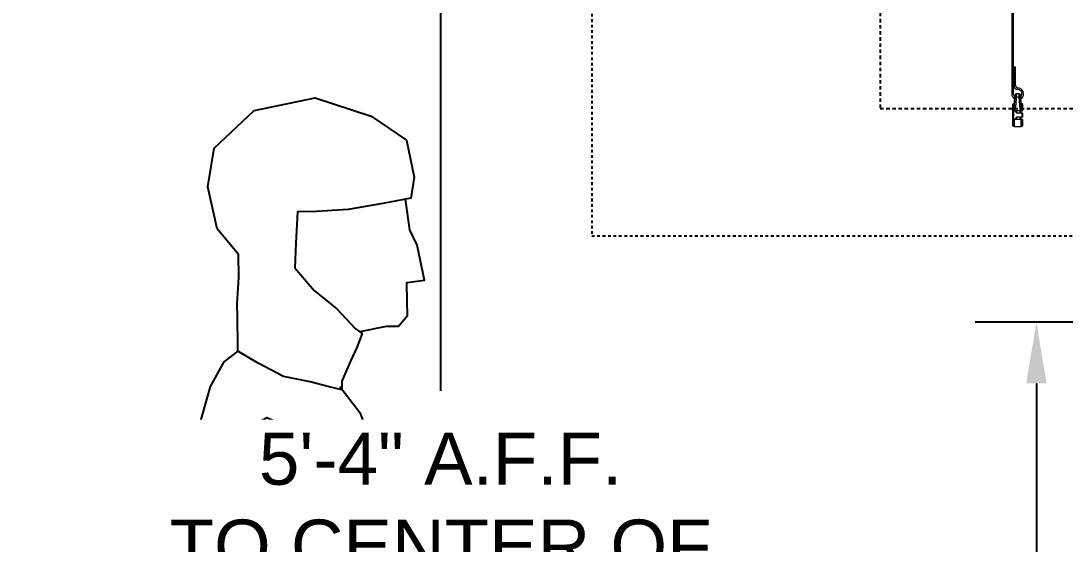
# Model space of a CAD drawing. Extents: x -382 to 1420, y -377 to 265.
# Drawn here: x 169.96 to 208.43, y -191.49 to -172.23 of the extents above; entities that cross this region are included whole.
import ezdxf
from ezdxf import colors
from ezdxf.entities.mleader import LeaderData, LeaderLine
from ezdxf.math import Vec2, Vec3

# ---------------------------------------------------------------- set-up
doc = ezdxf.new("R2010")
doc.units = 0
doc.header["$MEASUREMENT"] = 0
doc.linetypes.add('HIDDEN2', pattern=[0.1875, 0.125, -0.0625])
doc.linetypes.add('HIDDEN4', pattern=[0.09375, 0.0625, -0.03125])
doc.layers.get('0').update_dxf_attribs({"linetype": 'CONTINUOUS'})
doc.layers.get('DEFPOINTS').update_dxf_attribs({"color": 255, "linetype": 'CONTINUOUS'})
for name, color, linetype in [('AV-Anno-Iden', 154, 'CONTINUOUS'), ('AV-Detl-Obje-Brkt', 202, 'CONTINUOUS'), ('AV-Detl-Patt', 165, 'CONTINUOUS'), ('AV-Elev-Dims', 14, 'CONTINUOUS'), ('FRED', 9, 'CONTINUOUS')]:
    doc.layers.add(name, color=color, linetype=linetype)
doc.styles.get("Standard").update_dxf_attribs({"font": 'arial.ttf'})
doc.dimstyles.new('ARCH-24TO1', dxfattribs={"dimscale": 24, "dimtxt": 0.08, "dimasz": 0.09375, "dimexe": 0.09375, "dimexo": 0.09375, "dimgap": 0.0625, "dimtad": 0, "dimtih": 1, "dimtoh": 1, "dimdec": 3, "dimzin": 3, "dimdsep": 46, "dimlunit": 4, "dimtxsty": 'Standard', "dimcen": -0.0625, "dimclrd": 256, "dimclre": 256, "dimadec": 0, "dimazin": 0, "dimtfac": 1, "dimtdec": 3, "dimtmove": 0, "dimatfit": 3, "dimfxl": 1, "dimtfill": 1, "dimfrac": 1, "dimtolj": 1, "dimtzin": 0, "dimarcsym": 0})

# ---------------------------------------------------------------- blocks, each defined once
blk = doc.blocks.new('*D155')
at = {"layer": 'AV-Elev-Dims', "lineweight": -2, "transparency": 16777216}
for p, q in [((185.231, -161.463), (183.173, -161.463)), ((185.423, -163.713), (185.423, -185.852)), ((185.423, -223.213), (185.423, -197.272)), ((190.067, -225.463), (183.173, -225.463))]:
    blk.add_line(p, q, dxfattribs=at)
at = {"layer": 'AV-Elev-Dims', "transparency": 16777216}
for points in [[(185.048, -163.713), (185.798, -163.713), (185.423, -161.463)], [(185.048, -223.213), (185.798, -223.213), (185.423, -225.463)]]:
    blk.add_solid(points, dxfattribs=at)
at = {"layer": 'DEFPOINTS', "color": 0, "transparency": 16777216}
for p in [(187.481, -161.463), (185.423, -225.463), (192.317, -225.463)]:
    blk.add_point(p, dxfattribs=at)
at = {"layer": 'AV-Elev-Dims', "color": 0, "transparency": 16777216, "insert": (185.423, -191.562), "char_height": 1.92, "attachment_point": 5, "bg_fill": 3, "box_fill_scale": 1.25, "bg_fill_color": 256, "bg_fill_true_color": 13158600, "bg_fill_transparency": 0}
blk.add_mtext('\\A1;5\'-4" A.F.F.\\PTO CENTER OF\\PDISPLAY/MOUNT', dxfattribs=at)
blk = doc.blocks.new('A$C429A2651')
at = {"layer": 'AV-Detl-Obje-Brkt', "linetype": 'Continuous', "lineweight": 15}
for p, q in [((4.198, 6.352), (4.198, 1.205)), ((4.26, 1.205), (4.26, 6.352)), ((4.273, 2.199), (4.273, 1.518)), ((4.273, 2.199), (4.304, 2.199)), ((4.304, 2.199), (4.335, 2.199)), ((4.335, 1.518), (4.335, 2.199)), ((4.229, 1.205), (4.198, 1.205)), ((4.26, 1.205), (4.229, 1.205)), ((4.273, 1.518), (4.304, 1.518)), ((4.304, 1.518), (4.335, 1.518)), ((4.318, 1.158), (4.317, 1.145)), ((4.464, 1.205), (4.368, 1.205)), ((4.423, 1.362), (4.424, 1.393)), ((4.424, 1.393), (4.425, 1.424)), ((4.515, 1.144), (4.514, 1.158)), ((4.241, 0.548), (4.241, 0.824)), ((4.281, 0.847), (4.253, 0.839)), ((4.253, 0.839), (4.253, 0.553)), ((4.281, 0.574), (4.281, 0.847)), ((4.296, 0.898), (4.292, 0.86)), ((4.292, 0.86), (4.292, 0.774)), ((4.296, 0.898), (4.296, 0.897)), ((4.362, 1.093), (4.342, 0.79)), ((4.362, 1.093), (4.47, 1.093)), ((4.49, 0.79), (4.47, 1.093)), ((4.54, 0.86), (4.537, 0.897)), ((4.54, 0.774), (4.54, 0.86)), ((4.58, 0.839), (4.552, 0.847)), ((4.552, 0.847), (4.552, 0.594)), ((4.58, 0.594), (4.58, 0.839)), ((4.591, 0.824), (4.591, 0.591)), ((4.257, 0.548), (4.241, 0.548)), ((4.241, 0.301), (4.241, 0.548)), ((4.284, 0.569), (4.257, 0.548)), ((4.257, 0.548), (4.257, 0.301)), ((4.281, 0.574), (4.282, 0.575)), ((4.282, 0.575), (4.282, 0.594)), ((4.286, 0.57), (4.284, 0.569)), ((4.297, 0.595), (4.535, 0.595)), ((4.297, 0.595), (4.297, 0.58)), ((4.362, 0.521), (4.362, 0.56)), ((4.362, 0.56), (4.373, 0.56)), ((4.362, 0.521), (4.373, 0.521)), ((4.364, 0.57), (4.365, 0.575)), ((4.373, 0.56), (4.373, 0.521)), ((4.387, 0.589), (4.535, 0.593)), ((4.575, 0.49), (4.387, 0.495)), ((4.535, 0.579), (4.388, 0.576)), ((4.388, 0.505), (4.576, 0.5)), ((4.512, 0.503), (4.512, 0.769)), ((4.527, 0.579), (4.527, 0.502)), ((4.535, 0.593), (4.535, 0.595)), ((4.535, 0.593), (4.551, 0.594)), ((4.548, 0.58), (4.535, 0.579)), ((4.549, 0.58), (4.548, 0.58)), ((4.577, 0.581), (4.549, 0.58)), ((4.551, 0.594), (4.551, 0.594)), ((4.551, 0.594), (4.552, 0.594)), ((4.575, 0.359), (4.575, 0.49)), ((4.591, 0.49), (4.575, 0.49)), ((4.576, 0.5), (4.581, 0.5)), ((4.591, 0.49), (4.591, 0.359)), ((4.241, 0.301), (4.257, 0.301)), ((4.241, 0.025), (4.241, 0.301)), ((4.253, 0.297), (4.253, 0.01)), ((4.253, 0.01), (4.291, 0)), ((4.257, 0.301), (4.293, 0.275)), ((4.291, 0.269), (4.291, 0.268)), ((4.291, 0.268), (4.291, 0)), ((4.362, 0.29), (4.362, 0.329)), ((4.373, 0.329), (4.362, 0.329)), ((4.373, 0.29), (4.362, 0.29)), ((4.365, 0.274), (4.364, 0.28)), ((4.373, 0.329), (4.373, 0.29)), ((4.387, 0.354), (4.575, 0.359)), ((4.54, 0.256), (4.387, 0.26)), ((4.576, 0.349), (4.388, 0.344)), ((4.388, 0.274), (4.54, 0.27)), ((4.512, 0.268), (4.512, 0.347)), ((4.527, 0.346), (4.527, 0.268)), ((4.54, 0.27), (4.577, 0.269)), ((4.54, 0), (4.54, 0.256)), ((4.542, 0.256), (4.542, 0)), ((4.542, 0), (4.58, 0.01)), ((4.575, 0.359), (4.591, 0.359)), ((4.581, 0.349), (4.576, 0.349)), ((4.58, 0.01), (4.58, 0.255)), ((4.591, 0.259), (4.591, 0.025)), ((4.291, 0), (4.54, 0))]:
    blk.add_line(p, q, dxfattribs=at)
at = {"layer": 'AV-Detl-Obje-Brkt', "linetype": 'Continuous', "lineweight": 15, "flags": 128}
for points in [[(4.292, 0.774), (4.294, 0.777), (4.297, 0.781), (4.302, 0.784), (4.308, 0.786), (4.316, 0.788), (4.324, 0.79), (4.333, 0.79), (4.342, 0.79)], [(4.312, 1.077), (4.314, 1.081), (4.317, 1.084), (4.322, 1.087), (4.328, 1.09), (4.335, 1.092), (4.344, 1.093), (4.353, 1.093), (4.362, 1.093)], [(4.47, 1.093), (4.48, 1.093), (4.489, 1.093), (4.497, 1.092), (4.505, 1.09), (4.511, 1.087), (4.516, 1.084), (4.519, 1.081), (4.52, 1.077)], [(4.49, 0.79), (4.5, 0.79), (4.509, 0.79), (4.517, 0.788), (4.524, 0.786), (4.531, 0.784), (4.535, 0.781), (4.539, 0.777), (4.54, 0.774)]]:
    blk.add_lwpolyline(points, dxfattribs=at)
at = {"layer": 'AV-Detl-Obje-Brkt', "linetype": 'Continuous', "lineweight": 15}
for centre, radius, start, end in [((4.416, 1.205), 0.219, 180, 239.5151), ((4.416, 1.205), 0.156, 180, 227.7655), ((4.429, 1.518), 0.156, 180, 267.7076), ((4.368, 1.156), 0.05, 90.4206, 175.9367), ((4.429, 1.518), 0.0937, 180, 267.7076), ((4.416, 1.205), 0.156, 311.6149, 87.7076), ((4.416, 1.205), 0.219, 0, 87.7076), ((4.464, 1.156), 0.05, 4.0633, 89.3855), ((4.416, 1.205), 0.219, 300.1595, 0), ((4.257, 0.824), 0.0156, 105, 180), ((4.277, 0.862), 0.0156, 285, 355), ((4.556, 0.862), 0.0156, 185, 255), ((4.576, 0.824), 0.0156, 0, 75), ((4.251, 0.541), 0.0124, 81.6165, 142.2947), ((4.808, 0.981), 0.701, 217.6633, 218.1466), ((4.828, 0.943), 0.66, 213.9631, 214.5238), ((4.297, 0.474), 0.12, 89.9353, 97.4885), ((4.82, 1.032), 0.706, 220.2964, 220.861), ((4.857, 0.537), 0.562, 175.6101, 176.1936), ((4.388, 0.56), 0.0256, 157.7487, 180), ((4.388, 0.521), 0.0256, 180, 268.5), ((4.465, 0.81), 0.26, 247.1764, 249.43), ((4.363, 0.563), 0.0121, 17.9497, 77.5978), ((4.388, 0.56), 0.0156, 157.7487, 180), ((4.388, 0.521), 0.0156, 180, 268.5), ((4.044, 0.576), 0.344, 359.9265, 2.2353), ((4.483, 0.495), 0.0958, 174.0089, 179.9952), ((4.535, 0.474), 0.12, 82.5115, 90.0647), ((4.198, 0.58), 0.337, 359.8877, 2.2596), ((4.538, 0.589), 0.0133, 316.1271, 20.1297), ((4.537, 0.589), 0.0152, 322.8952, 18.0532), ((4.671, 0.49), 0.0958, 174.0089, 179.9952), ((4.565, 0.59), 0.0152, 322.8421, 18.2251), ((4.581, 0.591), 0.00999, 271.5, 0), ((4.581, 0.49), 0.00999, 0, 88.5), ((4.251, 0.309), 0.0124, 217.7053, 278.3835), ((4.257, 0.025), 0.0156, 180, 255), ((4.808, -0.132), 0.701, 141.8534, 142.3367), ((4.388, 0.329), 0.0256, 91.5, 180), ((4.388, 0.29), 0.0256, 180, 202.2513), ((4.465, 0.04), 0.26, 110.57, 112.8236), ((4.363, 0.286), 0.0121, 282.4022, 342.0503), ((4.388, 0.329), 0.0156, 91.5, 180), ((4.388, 0.29), 0.0156, 180, 202.2513), ((4.483, 0.354), 0.0958, 180.0048, 185.9911), ((4.044, 0.273), 0.344, 357.7647, 0.0735), ((4.203, 0.269), 0.337, 357.7396, 0.1135), ((4.528, 0.261), 0.0152, 342.002, 37.0887), ((4.54, 0.28), 0.0245, 269.9655, 276.0239), ((4.54, 0.01), 0.00999, 270, 285), ((4.671, 0.359), 0.0958, 180.0048, 185.9911), ((4.565, 0.26), 0.0152, 341.7749, 37.1579), ((4.576, 0.025), 0.0156, 285, 0), ((4.581, 0.359), 0.00999, 271.5, 0), ((4.581, 0.259), 0.00999, 0, 88.5)]:
    blk.add_arc(centre, radius, start, end, dxfattribs=at)
for centre, ratio, start_param, end_param in [((-10.246, 0.425), 0.027185, 0.361933, 0.37401), ((-10.247, 0.425), 0.026186, 0.362067, 0.37401), ((-10.246, 0.425), 0.027185, 5.908125, 5.921252), ((-10.247, 0.425), 0.026186, 5.908462, 5.921118)]:
    blk.add_ellipse(centre, major_axis=(15.624, 0), ratio=ratio, start_param=start_param, end_param=end_param, dxfattribs=at)
for points, knots in [([(4.312, 1.077), (4.313, 1.089), (4.315, 1.115), (4.317, 1.143), (4.318, 1.159), (4.318, 1.158), (4.318, 1.158)], [0, 0, 0, 0, 0.255902, 0.546047, 0.836303, 1, 1, 1, 1]), ([(4.368, 1.203), (4.368, 1.203), (4.368, 1.204), (4.367, 1.183), (4.365, 1.144), (4.363, 1.109), (4.362, 1.093)], [0, 0, 0, 0, 0.163913, 0.453856, 0.74391, 1, 1, 1, 1]), ([(4.47, 1.093), (4.469, 1.112), (4.467, 1.149), (4.465, 1.186), (4.464, 1.205), (4.464, 1.203), (4.464, 1.203)], [0, 0, 0, 0, 0.2912052, 0.5825763, 0.8734712, 1, 1, 1, 1]), ([(4.514, 1.158), (4.514, 1.158), (4.514, 1.16), (4.515, 1.146), (4.517, 1.118), (4.519, 1.091), (4.52, 1.077)], [0, 0, 0, 0, 0.126874, 0.417899, 0.709191, 1, 1, 1, 1]), ([(4.282, 0.594), (4.283, 0.623), (4.285, 0.669), (4.29, 0.728), (4.292, 0.757), (4.292, 0.774)], [0, 0, 0, 0, 0.4522447, 0.6903144, 1, 1, 1, 1]), ([(4.292, 0.774), (4.294, 0.804), (4.299, 0.905), (4.307, 1.007), (4.312, 1.077)], [0, 0, 0, 0, 0.300595, 1, 1, 1, 1]), ([(4.317, 1.145), (4.317, 1.145), (4.317, 1.148), (4.317, 1.139), (4.315, 1.121), (4.313, 1.094), (4.311, 1.061), (4.307, 1.018), (4.304, 0.976), (4.3, 0.939), (4.297, 0.912), (4.296, 0.897), (4.296, 0.897), (4.296, 0.898)], [0, 0, 0, 0, 0.009042, 0.116226, 0.223346, 0.291226, 0.398986, 0.506761, 0.61434, 0.721536, 0.828357, 0.93512, 1, 1, 1, 1]), ([(4.342, 0.79), (4.34, 0.771), (4.335, 0.733), (4.319, 0.682), (4.303, 0.637), (4.299, 0.609), (4.297, 0.595)], [0, 0, 0, 0, 0.284995, 0.575463, 0.786743, 1, 1, 1, 1]), ([(4.535, 0.595), (4.532, 0.615), (4.524, 0.657), (4.499, 0.72), (4.493, 0.767), (4.49, 0.79)], [0, 0, 0, 0, 0.301818, 0.649408, 1, 1, 1, 1]), ([(4.537, 0.897), (4.537, 0.897), (4.537, 0.898), (4.536, 0.907), (4.534, 0.929), (4.53, 0.961), (4.527, 0.998), (4.524, 1.038), (4.52, 1.076), (4.518, 1.109), (4.516, 1.133), (4.515, 1.144), (4.515, 1.145), (4.515, 1.145)], [0, 0, 0, 0, 0.026893, 0.132222, 0.233857, 0.335551, 0.437313, 0.539008, 0.640715, 0.742436, 0.844512, 0.94604, 1, 1, 1, 1]), ([(4.518, 1.111), (4.518, 1.113), (4.517, 1.121), (4.516, 1.134), (4.515, 1.146), (4.515, 1.144), (4.515, 1.144)], [0, 0, 0, 0, 0.075127, 0.350922, 0.793886, 1, 1, 1, 1]), ([(4.52, 1.077), (4.523, 1.047), (4.53, 0.946), (4.536, 0.845), (4.54, 0.774)], [0, 0, 0, 0, 0.300592, 1, 1, 1, 1]), ([(4.537, 0.897), (4.537, 0.897), (4.537, 0.895), (4.536, 0.905), (4.534, 0.928), (4.531, 0.956), (4.529, 0.977), (4.528, 0.984)], [0, 0, 0, 0, 0.058793, 0.324868, 0.591664, 0.858499, 1, 1, 1, 1]), ([(4.54, 0.774), (4.543, 0.737), (4.545, 0.691), (4.55, 0.627), (4.551, 0.605), (4.551, 0.594)], [0, 0, 0, 0, 0.672838, 0.831815, 1, 1, 1, 1]), ([(4.253, 0.553), (4.261, 0.559), (4.27, 0.567), (4.28, 0.573), (4.281, 0.574)], [0, 0, 0, 0, 0.894785, 1, 1, 1, 1]), ([(4.282, 0.575), (4.284, 0.577), (4.288, 0.579), (4.294, 0.58), (4.297, 0.58), (4.297, 0.58)], [0, 0, 0, 0, 0.422284, 0.872615, 1, 1, 1, 1]), ([(4.297, 0.574), (4.297, 0.574), (4.294, 0.574), (4.29, 0.573), (4.288, 0.571), (4.286, 0.57)], [0, 0, 0, 0, 0.123089, 0.563531, 1, 1, 1, 1]), ([(4.365, 0.575), (4.366, 0.576), (4.368, 0.579), (4.372, 0.584), (4.379, 0.588), (4.385, 0.589), (4.387, 0.589)], [0, 0, 0, 0, 0.118513, 0.421658, 0.711392, 1, 1, 1, 1]), ([(4.388, 0.576), (4.386, 0.575), (4.383, 0.575), (4.378, 0.572), (4.376, 0.57), (4.375, 0.568), (4.374, 0.567)], [0, 0, 0, 0, 0.2812966, 0.5695002, 0.8780553, 1, 1, 1, 1]), ([(4.374, 0.566), (4.374, 0.566), (4.374, 0.566), (4.374, 0.567), (4.374, 0.567), (4.374, 0.567)], [0, 0, 0, 0, 0.009876, 0.648711, 1, 1, 1, 1]), ([(4.552, 0.594), (4.558, 0.594), (4.567, 0.594), (4.577, 0.594), (4.58, 0.594)], [0, 0, 0, 0, 0.686394, 1, 1, 1, 1]), ([(4.581, 0.581), (4.581, 0.581), (4.581, 0.581), (4.58, 0.581), (4.579, 0.581), (4.578, 0.581), (4.577, 0.581)], [0, 0, 0, 0, 0.261219, 0.517634, 0.75852, 1, 1, 1, 1]), ([(4.58, 0.594), (4.581, 0.594), (4.584, 0.594), (4.588, 0.593), (4.591, 0.592), (4.591, 0.591), (4.591, 0.591)], [0, 0, 0, 0, 0.249881, 0.492976, 0.745798, 1, 1, 1, 1]), ([(4.291, 0.268), (4.283, 0.274), (4.27, 0.283), (4.257, 0.293), (4.253, 0.297)], [0, 0, 0, 0, 0.653758, 1, 1, 1, 1]), ([(4.291, 0.269), (4.292, 0.271), (4.292, 0.273), (4.293, 0.275), (4.293, 0.275)], [0, 0, 0, 0, 0.96732, 1, 1, 1, 1]), ([(4.387, 0.26), (4.385, 0.26), (4.379, 0.261), (4.372, 0.265), (4.368, 0.27), (4.366, 0.273), (4.365, 0.274)], [0, 0, 0, 0, 0.288608, 0.578342, 0.881487, 1, 1, 1, 1]), ([(4.374, 0.282), (4.374, 0.282), (4.374, 0.283), (4.374, 0.283), (4.374, 0.283), (4.374, 0.284)], [0, 0, 0, 0, 0.015737, 0.653184, 1, 1, 1, 1]), ([(4.374, 0.282), (4.375, 0.282), (4.376, 0.28), (4.378, 0.277), (4.383, 0.275), (4.386, 0.274), (4.388, 0.274)], [0, 0, 0, 0, 0.121945, 0.4305, 0.718703, 1, 1, 1, 1]), ([(4.58, 0.255), (4.573, 0.255), (4.561, 0.256), (4.548, 0.256), (4.542, 0.256)], [0, 0, 0, 0, 0.514661, 1, 1, 1, 1]), ([(4.577, 0.269), (4.578, 0.269), (4.579, 0.269), (4.58, 0.269), (4.581, 0.269), (4.581, 0.269), (4.581, 0.269)], [0, 0, 0, 0, 0.1458956, 0.4216117, 0.7110118, 1, 1, 1, 1]), ([(4.591, 0.259), (4.591, 0.258), (4.591, 0.257), (4.587, 0.256), (4.583, 0.255), (4.581, 0.255), (4.58, 0.255)], [0, 0, 0, 0, 0.281347, 0.567741, 0.848358, 1, 1, 1, 1])]:
    blk.add_open_spline(points, degree=3, knots=knots, dxfattribs=at)
blk = doc.blocks.new('*D183')
at = {"layer": 'AV-Elev-Dims', "lineweight": -2, "transparency": 16777216}
for p, q in [((212.736, -183.328), (205.123, -183.328)), ((207.373, -185.578), (207.373, -203.035)), ((207.373, -223.213), (207.373, -215.785)), ((213.155, -225.463), (205.123, -225.463))]:
    blk.add_line(p, q, dxfattribs=at)
at = {"layer": 'AV-Elev-Dims', "transparency": 16777216}
for points in [[(206.998, -185.578), (207.748, -185.578), (207.373, -183.328)], [(206.998, -223.213), (207.748, -223.213), (207.373, -225.463)]]:
    blk.add_solid(points, dxfattribs=at)
at = {"layer": 'DEFPOINTS', "color": 0, "transparency": 16777216}
for p in [(214.986, -183.328), (207.373, -225.463), (215.405, -225.463)]:
    blk.add_point(p, dxfattribs=at)
at = {"layer": 'AV-Elev-Dims', "color": 0, "transparency": 16777216, "insert": (207.373, -209.41), "char_height": 1.92, "attachment_point": 5, "bg_fill": 3, "box_fill_scale": 1.25, "bg_fill_color": 256, "bg_fill_true_color": 13158600, "bg_fill_transparency": 0}
blk.add_mtext('\\A1;3\'-6{\\H1x;\\S1#8;}" A.F.F.\\PTO TOP \\POF MOUNT', dxfattribs=at)
blk = doc.blocks.new('MAN2SEAT')
for points in [[(-4.235, 41.277), (-4.221, 42.308), (-4.214, 42.824), (-4.276, 43.783), (-4.265, 44.631), (-3.478, 45.579), (-3.127, 47.122), (-3.366, 48.544), (-4.841, 49.927), (-7.083, 50.398), (-9.155, 49.725), (-10.457, 48.839), (-10.732, 47.479), (-10.613, 46.704), (-9.584, 46.506), (-8.297, 46.286), (-7.137, 46.216), (-6.437, 46.207), (-6.378, 45.045), (-6.335, 44.142), (-7.046, 43.303), (-7.903, 42.614), (-8.557, 41.904), (-8.817, 41.723), (-8.621, 41.205), (-8.37, 40.685), (-8.066, 39.963), (-8.07, 39.65), (-7.553, 39.772), (-6.905, 39.948), (-5.926, 40.138), (-4.962, 40.641), (-4.237, 41.074)], [(-15.281, 0), (-16.281, 0), (-16.281, 0.719), (-15.281, 0.719)], [(-2.812, 0), (-3.812, 0), (-3.812, 0.719), (-2.812, 0.719)]]:
    blk.add_lwpolyline(points, close=True)
for points in [[(-8.75, 41.796), (-9.717, 41.993), (-10.159, 41.999), (-10.485, 42.39), (-10.479, 42.906), (-10.469, 43.606), (-11.113, 43.688), (-10.839, 44.974), (-10.573, 45.542), (-10.41, 46.664)], [(-4.237, 41.074), (-3.726, 40.68), (-3.222, 39.771), (-2.923, 38.735), (-2.553, 37.44), (-2.31, 36.276), (-2.251, 35.114), (-2.21, 34.027), (-2.28, 32.922), (-2.384, 32.082)], [(-7.995, 39.778), (-8.726, 38.811), (-9.126, 37.784), (-9.713, 36.631), (-10.112, 35.678), (-10.457, 34.65), (-10.523, 33.877), (-10.612, 32.644), (-10.375, 31.093), (-10.184, 30.132), (-9.427, 28.832), (-9.05, 28.109), (-7.889, 27.186)], [(-4.662, 27.25), (-4.466, 29.21), (-3.981, 31.083), (-3.837, 32.168), (-3.69, 33.585), (-3.667, 35.336), (-3.724, 36.626), (-4.35, 38.109), (-5.301, 38.637), (-6.598, 38.083), (-7.464, 36.675), (-7.54, 35.054), (-7.499, 33.967), (-7.442, 32.676), (-7.402, 31.57), (-7.857, 30.544), (-8.006, 28.998), (-7.898, 27.449), (-7.933, 27.25)], [(-3.308, 28.187), (-3.186, 29.151), (-2.705, 30.818), (-2.384, 32.082)], [(-1.118, 27.24), (-0.656, 28.844), (-0.156, 29.75), (0.812, 30), (0.812, 30.5), (-0.125, 30.5), (-1.406, 30.219), (-2.75, 29.281), (-3.562, 27.688), (-3.563, 27.685), (-3.564, 27.682), (-3.603, 27.25)], [(-9.862, 29.579), (-9.443, 27.672), (-9.391, 27.25)], [(-9.762, 22.068), (-8.941, 22.303), (-7.183, 22.869), (-5.961, 23.37), (-5.363, 24.007), (-5.297, 24.78), (-5.027, 25.734), (-4.766, 26.75)], [(-9.33, 26.75), (-9.276, 26.306), (-9.286, 25.532)], [(-8.023, 26.75), (-8.176, 25.904)], [(-3.648, 26.75), (-3.724, 25.9), (-3.085, 24.391), (-2.15, 23.471), (-1.356, 22.972), (-1.09, 23.396), (-1.778, 24.123), (-1.719, 25.156), (-1.26, 26.75)], [(-5.298, 24.77), (-5.862, 25.303), (-7.146, 25.762), (-8.176, 25.904), (-9.602, 25.352), (-10.64, 24.849), (-11.043, 24.672)], [(-2.825, 20.688), (-2.755, 21.517), (-2.971, 23.132), (-3.241, 24.751), (-3.242, 24.761)], [(-11.5, 24.47), (-11.938, 24.277), (-12.916, 23.89), (-14.138, 23.379), (-15.417, 22.782), (-16.184, 22.441), (-15.128, 21.414)], [(-5.359, 24.265), (-5.337, 24.31)], [(-15.274, 22.849), (-15.906, 22.774), (-18.58, 22.369), (-20.607, 21.991), (-22.444, 21.532), (-23.598, 21.012), (-24.146, 20.574), (-24.557, 19.944), (-24.749, 18.574), (-24.252, 17.144), (-24.052, 15.407), (-23.702, 12.227), (-23.41, 9.776), (-23.177, 7.997), (-22.993, 6.408), (-23.023, 4.087), (-23.241, 2.929), (-24.473, 1.729), (-25.765, 0.944), (-27.133, 0.649), (-28.155, 0.581), (-28.436, 0.233), (-28.306, 0.034), (-26.848, 0.034), (-20.443, 0.034), (-19.924, 0.285), (-19.913, 1.114), (-20.286, 2.151), (-20.569, 4.313), (-20.41, 6.633), (-19.967, 7.822), (-19.5, 9.28), (-19.208, 11.498)], [(-16.184, 22.441), (-17.108, 22.192), (-18.031, 22.05), (-19.13, 21.45), (-20.188, 20.688), (-21.024, 19.729), (-20.699, 19.367), (-20.211, 19.009), (-19.56, 19.334), (-19.38, 19.179), (-18.234, 19.808), (-17.177, 20.228), (-16.045, 20.506), (-15.556, 20.801), (-15.128, 21.414)], [(-15.128, 21.414), (-11.916, 21.697), (-10.421, 21.88), (-10.251, 21.928)], [(-8.007, 18.5), (-6.875, 18.5), (-5.812, 18.969), (-4.5, 19.75), (-3.438, 20.625), (-1.906, 20.781), (-1.125, 20.531), (-1.219, 20.094)], [(-1.219, 20.094), (-1.688, 20.094), (-2.156, 19.188), (-2.181, 18.25)], [(-11.992, 16.723), (-12.906, 17.062), (-16.656, 17.344), (-18.781, 17.219), (-19.469, 16.875), (-19.594, 17), (-19.75, 17.344), (-19.938, 18), (-19.875, 18.25), (-19.312, 18.594), (-18, 18.75), (-16.531, 18.5), (-8.564, 18.5)], [(-22.587, 18.45), (-22.149, 17.911), (-21.259, 17.473), (-20.022, 16.952)], [(-7.884, 18.25), (-2.188, 18.25)], [(-7.638, 17.75), (-2.188, 17.75)], [(-2.309, 17.75), (-2.812, 16.719), (-4.344, 15.688), (-6.451, 15.336)], [(-19.208, 11.498), (-19.062, 13.394), (-19.266, 15.786), (-19.682, 16.506), (-19.858, 16.919), (-19.76, 17.088)], [(-7.014, 15.347), (-8.906, 15.5), (-10.969, 16.344), (-11.52, 16.548)]]:
    blk.add_lwpolyline(points)
for points in [[(-1.188, 27.25), (-10.057, 27.25, 0.555383), (-11.627, 24.728), (-0.967, 3.052, -0.555383), (-2.089, 1.25), (-9.344, 1.25)], [(-1.188, 26.75), (-10.057, 26.75, 0.555383), (-11.179, 24.948), (-0.518, 3.272, -0.555383), (-2.089, 0.75), (-9.344, 0.75)], [(-9.344, 0.75), (-17.036, 0.75, -0.555383), (-18.607, 3.272), (-11.722, 17.272, -0.285857), (-10.151, 18.25), (-8.442, 18.25)], [(-9.344, 1.25), (-17.036, 1.25, -0.555383), (-18.158, 3.052), (-11.273, 17.052, -0.285857), (-10.151, 17.75), (-8.196, 17.75)]]:
    blk.add_lwpolyline(points, format="xyb")
for centre in [(-1.188, 27), (-2.188, 18)]:
    blk.add_arc(centre, 0.25, 270, 90)

msp = doc.modelspace()

# ---------------------------------------------------------------- linework, layer by layer
at = {"layer": 'AV-Detl-Patt', "color": 253, "linetype": 'HIDDEN2'}
msp.add_lwpolyline([(201.61932, -175.46274), (237.61932, -175.46274), (237.61932, -151.46274), (201.61932, -151.46274)], close=True, dxfattribs=at)

# ---------------------------------------------------------------- block references
at = {"layer": 'AV-Anno-Iden'}
msp.add_blockref('A$C429A2651', (202.26765, -176.12359), dxfattribs=at)
at = {"layer": 'FRED', "xscale": -1}
msp.add_blockref('MAN2SEAT', (173.71687, -225.46274), dxfattribs=at)

# ---------------------------------------------------------------- next in the draw order: dimensions: what is measured, and where the dimension line sits
at = {"layer": 'AV-Elev-Dims'}
dim = msp.add_linear_dim(base=(185.42329, -225.46274), p1=(187.48149, -161.46274), p2=(192.31707, -225.46274), angle=90, text='<> A.F.F.\\PTO CENTER OF\\PDISPLAY/MOUNT', dimstyle='ARCH-24TO1', dxfattribs=at)
dim.commit()
dim.dimension.update_dxf_attribs({"geometry": '*D155', "text_midpoint": (185.42329, -191.56208), "dimtype": 160})
dim = msp.add_linear_dim(base=(207.37271, -225.46274), p1=(214.98636, -183.32764), p2=(215.40464, -225.46274), angle=90, text='<> A.F.F.\\PTO TOP \\POF MOUNT', dimstyle='ARCH-24TO1', override={"dimdec": 3}, dxfattribs=at)
dim.commit()
dim.dimension.update_dxf_attribs({"geometry": '*D183', "text_midpoint": (207.37271, -209.41014), "dimtype": 160})

# ---------------------------------------------------------------- next in the draw order: linework, layer by layer
at = {"layer": 'AV-Detl-Patt', "linetype": 'HIDDEN4'}
msp.add_lwpolyline([(190.99432, -180.15024), (248.24432, -180.15024), (248.24432, -146.77524), (190.99432, -146.77524)], close=True, dxfattribs=at)

# ---------------------------------------------------------------- next in the draw order: leaders
at = {"layer": 'AV-Elev-Dims'}
ml = msp.add_multileader_mtext('Standard', dxfattribs=at)
ml.set_content('LOGITECH RALLY BAR MINI', color=256)
ml.set_leader_properties()
ml.build(insert=Vec2(0, 0))
ml.multileader.update_dxf_attribs({"leader_type": 2, "dogleg_length": 0.36, "arrow_head_size": 2.25, "scale": 24})
ctx = ml.context
ctx.base_point, ctx.scale, ctx.char_height, ctx.arrow_head_size, ctx.landing_gap_size, ctx.plane_origin = Vec3(101.57763, -181.87853), 24, 1.875, 2.25, 2.16, Vec3(87.125, -186.19858)
notes = []
notes.append((ctx, [(0, (1, 1, 0), (92.93763, -181.87853), (1, 0), 8.64, [(0, [(78.01237, -183.19256), (94.46311, -183.14254), (96.36031, -177.98656), (98.73182, -181.40452)], 0, [])])]))
ctx.mtext.insert, ctx.mtext.width, ctx.mtext.flow_direction = Vec3(103.73763, -180.92504), 39.1374344, 5
for ctx, leaders in notes:
    for number, flags, end, landing, length, lines in leaders:
        leader = LeaderData()
        leader.index, (leader.has_last_leader_line, leader.has_dogleg_vector, leader.attachment_direction) = number, flags
        leader.last_leader_point, leader.dogleg_vector, leader.dogleg_length = Vec3(end), Vec3(landing), length
        for number, points, colour, breaks in lines:
            line = LeaderLine()
            line.index, line.vertices, line.color, line.breaks = number, Vec3.list(points), colors.encode_raw_color(colour), breaks
            leader.lines.append(line)
        ctx.leaders.append(leader)

doc.saveas('drawing.dxf')
